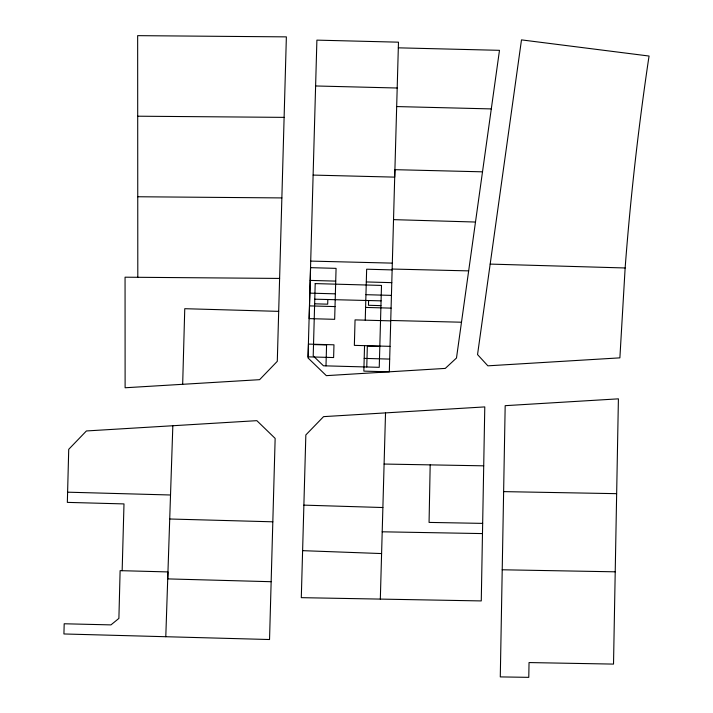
<?xml version="1.0" encoding="UTF-8"?>
<svg xmlns="http://www.w3.org/2000/svg" width="713" height="713" viewBox="0 0 713 713"><rect width="100%" height="100%" fill="white"/><g stroke="black" fill="none" stroke-linecap="round" stroke-linejoin="round"><path stroke-width="1.07" d="M502.219 569.776L505.178 405.67L618.403 398.843L613.519 664.097L529.037 662.564L528.779 677.35L500.285 676.904L502.219 569.776L615.176 571.817M430.18 464.858L429.066 522.415L482.665 523.387M482.478 533.582L481.266 600.925L301.296 597.663L305.841 434.939L323.577 416.633L484.787 406.909L482.478 533.582L382.204 531.8M271.172 581.71L167.733 578.903L167.965 571.924L120.114 570.65L118.893 618.412L110.943 624.891L64.188 623.768L63.92 633.964L269.541 639.525L275.147 438.397L256.849 420.661L86.416 430.955L68.724 449.315L67.343 502.38L123.991 503.913L122.155 570.703M182.671 384.307L184.756 308.702L278.685 311.358M398.317 47.833L499.483 50.329L456.489 358.006L445.277 368.407L326.331 375.644L307.998 357.935L316.893 40.133L398.478 42.174L394.699 177.127L313.132 175.086M325.993 365.867L326.572 344.94L313.524 344.584M327.82 299.522L327.695 304.175L314.647 303.809M364.548 345.645L363.844 371.125L389.325 371.829L394.904 169.676L482.505 171.824M365.243 320.164L366.651 269.202L392.132 269.906M366.767 366.981L367.338 346.063L379.824 346.402M368.594 300.538L368.461 305.289L380.947 305.636M380.323 599.107L385.528 412.898M165.79 636.718L172.831 425.741M625.141 267.972L619.882 357.855L487.87 365.831L477.541 354.584L521.488 39.883L649.08 56.042L648.482 59.767C638.26 128.866 630.399 198.312 625.141 267.972L490.179 264.095M137.707 116.201L284.113 117.369M137.752 196.752L281.867 197.92M279.612 278.426L125.06 277.197L125.114 387.765L259.603 379.673L277.295 361.322L286.368 36.871L137.654 35.65L137.805 277.304M384.093 464.047L483.717 465.83M503.628 491.622L616.585 493.663M315.609 85.97L397.203 88.011M396.678 106.567L491.302 108.911M310.725 261.092L392.31 263.124M392.141 269.042L468.664 270.878M314.772 299.193L381.081 300.85M390.715 320.485L461.489 322.214M67.601 492.184L170.523 494.991M169.721 519.002L272.821 521.809M310.235 280.405L335.716 281.109M366.295 281.947L391.776 282.651M309.888 293.141L335.368 293.845M365.947 294.683L391.428 295.387M309.54 305.886L335.021 306.59M365.6 307.428L391.081 308.132M390.724 320.868L355.056 319.887L354.352 345.368L390.029 346.349M364.191 358.389L389.672 359.094M393.514 219.64L475.491 222.037M303.881 505.134L382.89 507.531M302.615 550.659L381.598 553.564M308.488 344.103L308.141 356.848L333.622 357.552L333.969 344.807L308.488 344.103M310.592 267.66L309.184 318.622L334.664 319.326L336.073 268.364L310.592 267.66M315.199 283.596L313.212 355.885L323.47 365.796L379.245 367.329L381.5 285.423L315.199 283.596"/></g></svg>
